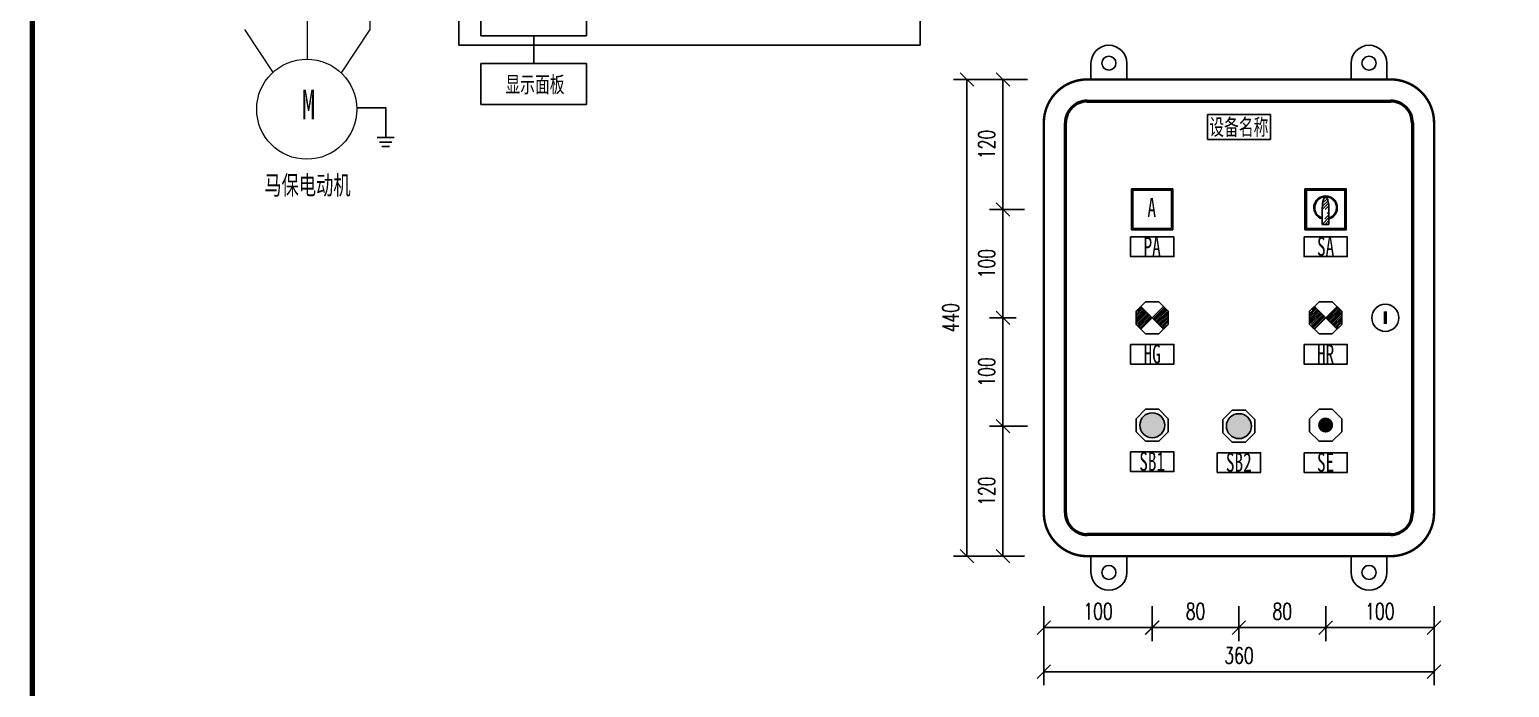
# Model space of a CAD drawing. Header units: millimetres. Extents: x 257344 to 1270023, y 272924 to 540726.
# Drawn here: x 918059 to 945361, y 289603 to 301745 of the extents above; entities that cross this region are included whole.
import ezdxf
from ezdxf.enums import TextEntityAlignment as Align

# ---------------------------------------------------------------- set-up
doc = ezdxf.new("R2010")
doc.units = ezdxf.units.MM
doc.linetypes.add('常规', pattern=[20, 10, 0, 10])
doc.linetypes.add('接地线', pattern=[1460, 500, 500, -200, 60, -200])
for name, color, linetype in [('1', 7, 'Continuous'), ('4', 1, 'Continuous'), ('MX', 3, 'Continuous'), ('TEXT', 4, 'Continuous'), ('动力平面导线层', 3, '常规'), ('动力平面设备层', 1, 'Continuous'), ('图框', 7, 'Continuous'), ('文字', 7, 'Continuous'), ('标注-照明', 7, 'Continuous'), ('电气-接地设计-接地线', 3, '接地线')]:
    doc.layers.add(name, color=color, linetype=linetype)
doc.layers.add('_0', color=7, linetype='Continuous', lineweight=25)
doc.layers.add('SW', color=8, linetype='Continuous', lineweight=20)
doc.styles.add('DIM_FONT', font='txt.shx', dxfattribs={"width": 0.7, "bigfont": 'hzdx.shx'})
doc.styles.add('标准', font='', dxfattribs={"width": 0.667})
doc.styles.get('标准').set_extended_font_data('NSimSun')
doc.dimstyles.new('副本 DIM20', dxfattribs={"dimtxt": 300, "dimasz": 2, "dimexe": 250, "dimexo": 300, "dimgap": 150, "dimtad": 1, "dimdec": 4, "dimlfac": 0.05, "dimzin": 0, "dimdsep": 46, "dimtxsty": 'DIM_FONT', "dimblk1": '_DIMX', "dimblk2": '_DIMX', "dimsah": 1, "dimcen": 0.09, "dimadec": 0, "dimazin": 0, "dimtfac": 1, "dimtdec": 4, "dimtix": 1, "dimtmove": 2, "dimatfit": 3, "dimldrblk": '_DIMX', "dimfxl": 250, "dimtolj": 1, "dimtzin": 0, "dimarcsym": 0})

# ---------------------------------------------------------------- blocks, each defined once
blk = doc.blocks.new('_Oblique')
at = {"color": 0, "linetype": 'ByBlock', "lineweight": -2}
blk.add_line((-0.5, -0.5), (0.5, 0.5), dxfattribs=at)
blk = doc.blocks.new('*D160')
at = {"layer": '1', "color": 3, "linetype": 'ByBlock', "lineweight": -2}
for p, q in [((936090, 300825), (935103, 300825)), ((935353, 300825), (935353, 292025)), ((936090, 292025), (935103, 292025))]:
    blk.add_line(p, q, dxfattribs=at)
at = {"layer": 'Defpoints', "color": 0, "linetype": 'ByBlock'}
for p in [(936390, 300825), (935353, 292025), (936390, 292025)]:
    blk.add_point(p, dxfattribs=at)
at = {"layer": '1', "color": 3, "linetype": 'ByBlock', "lineweight": -2, "xscale": 250, "yscale": 250, "zscale": 250}
for p, rotation in [((935353, 300825), 90), ((935353, 292025), 270)]:
    blk.add_blockref('_Oblique', p, dxfattribs=dict(at, rotation=rotation))
at = {"layer": '1', "color": 7, "linetype": 'ByBlock', "insert": (935053, 296425), "char_height": 300, "attachment_point": 5, "rotation": 90, "style": 'DIM_FONT'}
blk.add_mtext('\\A1;440', dxfattribs=at)
blk = doc.blocks.new('_DIMX')
blk.add_line((-150, 0), (150, 0))
at = {"const_width": 50}
blk.add_lwpolyline([(-70, -70), (70, 70)], dxfattribs=at)
blk = doc.blocks.new('*D161')
at = {"layer": '1', "color": 3, "linetype": 'ByBlock', "lineweight": -2}
for p, q in [((936472, 294425), (935767, 294425)), ((936017, 292025), (936017, 294425)), ((936413, 292025), (935767, 292025))]:
    blk.add_line(p, q, dxfattribs=at)
at = {"layer": 'Defpoints', "color": 0, "linetype": 'ByBlock'}
for p in [(936017, 294425), (936772, 294425), (936713, 292025)]:
    blk.add_point(p, dxfattribs=at)
at = {"layer": '1', "color": 3, "linetype": 'ByBlock', "lineweight": -2, "xscale": 250, "yscale": 250, "zscale": 250}
for p, rotation in [((936017, 294425), 90), ((936017, 292025), 270)]:
    blk.add_blockref('_Oblique', p, dxfattribs=dict(at, rotation=rotation))
at = {"layer": '1', "color": 7, "linetype": 'ByBlock', "insert": (935717, 293225), "char_height": 300, "attachment_point": 5, "rotation": 90, "style": 'DIM_FONT'}
blk.add_mtext('\\A1;120', dxfattribs=at)
blk = doc.blocks.new('*D162')
at = {"layer": '1', "color": 3, "linetype": 'ByBlock', "lineweight": -2}
for p, q in [((936196, 296425), (935767, 296425)), ((936017, 296425), (936017, 294425)), ((936258, 294425), (935767, 294425))]:
    blk.add_line(p, q, dxfattribs=at)
at = {"layer": 'Defpoints', "color": 0, "linetype": 'ByBlock'}
for p in [(936496, 296425), (936017, 294425), (936558, 294425)]:
    blk.add_point(p, dxfattribs=at)
at = {"layer": '1', "color": 3, "linetype": 'ByBlock', "lineweight": -2, "xscale": 250, "yscale": 250, "zscale": 250}
for p, rotation in [((936017, 296425), 90), ((936017, 294425), 270)]:
    blk.add_blockref('_Oblique', p, dxfattribs=dict(at, rotation=rotation))
at = {"layer": '1', "color": 7, "linetype": 'ByBlock', "insert": (935717, 295425), "char_height": 300, "attachment_point": 5, "rotation": 90, "style": 'DIM_FONT'}
blk.add_mtext('\\A1;100', dxfattribs=at)
blk = doc.blocks.new('*D163')
at = {"layer": '1', "color": 3, "linetype": 'ByBlock', "lineweight": -2}
for p, q in [((936196, 298425), (935767, 298425)), ((936017, 298425), (936017, 296425)), ((936258, 296425), (935767, 296425))]:
    blk.add_line(p, q, dxfattribs=at)
at = {"layer": 'Defpoints', "color": 0, "linetype": 'ByBlock'}
for p in [(936496, 298425), (936017, 296425), (936558, 296425)]:
    blk.add_point(p, dxfattribs=at)
at = {"layer": '1', "color": 3, "linetype": 'ByBlock', "lineweight": -2, "xscale": 250, "yscale": 250, "zscale": 250}
for p, rotation in [((936017, 298425), 90), ((936017, 296425), 270)]:
    blk.add_blockref('_Oblique', p, dxfattribs=dict(at, rotation=rotation))
at = {"layer": '1', "color": 7, "linetype": 'ByBlock', "insert": (935717, 297425), "char_height": 300, "attachment_point": 5, "rotation": 90, "style": 'DIM_FONT'}
blk.add_mtext('\\A1;100', dxfattribs=at)
blk = doc.blocks.new('*D164')
at = {"layer": '1', "color": 3, "linetype": 'ByBlock', "lineweight": -2}
for p, q in [((936472, 300825), (935767, 300825)), ((936017, 298425), (936017, 300825)), ((936413, 298425), (935767, 298425))]:
    blk.add_line(p, q, dxfattribs=at)
at = {"layer": 'Defpoints', "color": 0, "linetype": 'ByBlock'}
for p in [(936017, 300825), (936772, 300825), (936713, 298425)]:
    blk.add_point(p, dxfattribs=at)
at = {"layer": '1', "color": 3, "linetype": 'ByBlock', "lineweight": -2, "xscale": 250, "yscale": 250, "zscale": 250}
for p, rotation in [((936017, 300825), 90), ((936017, 298425), 270)]:
    blk.add_blockref('_Oblique', p, dxfattribs=dict(at, rotation=rotation))
at = {"layer": '1', "color": 7, "linetype": 'ByBlock', "insert": (935717, 299625), "char_height": 300, "attachment_point": 5, "rotation": 90, "style": 'DIM_FONT'}
blk.add_mtext('\\A1;120', dxfattribs=at)
blk = doc.blocks.new('*D165')
at = {"layer": '1', "color": 3, "linetype": 'ByBlock', "lineweight": -2}
for p, q in [((940370, 291103), (940370, 290457)), ((941972, 291103), (941972, 290457)), ((940370, 290707), (941972, 290707))]:
    blk.add_line(p, q, dxfattribs=at)
at = {"layer": 'Defpoints', "color": 0, "linetype": 'ByBlock'}
for p in [(940370, 291403), (941972, 291403), (941972, 290707)]:
    blk.add_point(p, dxfattribs=at)
at = {"layer": '1', "color": 3, "linetype": 'ByBlock', "lineweight": -2, "xscale": 250, "yscale": 250, "zscale": 250, "rotation": 180}
blk.add_blockref('_Oblique', (940370, 290707), dxfattribs=at)
at = {"layer": '1', "color": 3, "linetype": 'ByBlock', "lineweight": -2, "xscale": 250, "yscale": 250, "zscale": 250}
blk.add_blockref('_Oblique', (941972, 290707), dxfattribs=at)
at = {"layer": '1', "color": 7, "linetype": 'ByBlock', "insert": (941171, 291007), "char_height": 300, "attachment_point": 5, "style": 'DIM_FONT'}
blk.add_mtext('\\A1;80', dxfattribs=at)
blk = doc.blocks.new('*D166')
at = {"layer": '1', "color": 3, "linetype": 'ByBlock', "lineweight": -2}
for p, q in [((941972, 291103), (941972, 290457)), ((943972, 291103), (943972, 290457)), ((941972, 290707), (943972, 290707))]:
    blk.add_line(p, q, dxfattribs=at)
at = {"layer": 'Defpoints', "color": 0, "linetype": 'ByBlock'}
for p in [(941972, 291403), (943972, 291403), (943972, 290707)]:
    blk.add_point(p, dxfattribs=at)
at = {"layer": '1', "color": 3, "linetype": 'ByBlock', "lineweight": -2, "xscale": 250, "yscale": 250, "zscale": 250, "rotation": 180}
blk.add_blockref('_Oblique', (941972, 290707), dxfattribs=at)
at = {"layer": '1', "color": 3, "linetype": 'ByBlock', "lineweight": -2, "xscale": 250, "yscale": 250, "zscale": 250}
blk.add_blockref('_Oblique', (943972, 290707), dxfattribs=at)
at = {"layer": '1', "color": 7, "linetype": 'ByBlock', "insert": (942972, 291007), "char_height": 300, "attachment_point": 5, "style": 'DIM_FONT'}
blk.add_mtext('\\A1;100', dxfattribs=at)
blk = doc.blocks.new('*D167')
at = {"layer": '1', "color": 3, "linetype": 'ByBlock', "lineweight": -2}
for p, q in [((936772, 291103), (936772, 289642)), ((943972, 291103), (943972, 289642)), ((936772, 289892), (943972, 289892))]:
    blk.add_line(p, q, dxfattribs=at)
at = {"layer": 'Defpoints', "color": 0, "linetype": 'ByBlock'}
for p in [(936772, 291403), (943972, 291403), (943972, 289892)]:
    blk.add_point(p, dxfattribs=at)
at = {"layer": '1', "color": 3, "linetype": 'ByBlock', "lineweight": -2, "xscale": 250, "yscale": 250, "zscale": 250, "rotation": 180}
blk.add_blockref('_Oblique', (936772, 289892), dxfattribs=at)
at = {"layer": '1', "color": 3, "linetype": 'ByBlock', "lineweight": -2, "xscale": 250, "yscale": 250, "zscale": 250}
blk.add_blockref('_Oblique', (943972, 289892), dxfattribs=at)
at = {"layer": '1', "color": 7, "linetype": 'ByBlock', "insert": (940372, 290192), "char_height": 300, "attachment_point": 5, "style": 'DIM_FONT'}
blk.add_mtext('\\A1;360', dxfattribs=at)
blk = doc.blocks.new('*D168')
at = {"layer": '1', "color": 3, "linetype": 'ByBlock', "lineweight": -2}
for p, q in [((936772, 290819), (936772, 290957)), ((938772, 290819), (938772, 290957)), ((936772, 290707), (938772, 290707))]:
    blk.add_line(p, q, dxfattribs=at)
at = {"layer": 'Defpoints', "color": 0, "linetype": 'ByBlock'}
for p in [(936772, 290519), (938772, 290707), (938772, 290519)]:
    blk.add_point(p, dxfattribs=at)
at = {"layer": '1', "color": 3, "linetype": 'ByBlock', "lineweight": -2, "xscale": 250, "yscale": 250, "zscale": 250, "rotation": 180}
blk.add_blockref('_Oblique', (936772, 290707), dxfattribs=at)
at = {"layer": '1', "color": 3, "linetype": 'ByBlock', "lineweight": -2, "xscale": 250, "yscale": 250, "zscale": 250}
blk.add_blockref('_Oblique', (938772, 290707), dxfattribs=at)
at = {"layer": '1', "color": 7, "linetype": 'ByBlock', "insert": (937772, 291007), "char_height": 300, "attachment_point": 5, "style": 'DIM_FONT'}
blk.add_mtext('\\A1;100', dxfattribs=at)
blk = doc.blocks.new('*D169')
at = {"layer": '1', "color": 3, "linetype": 'ByBlock', "lineweight": -2}
for p, q in [((938769, 291103), (938769, 290457)), ((940370, 291103), (940370, 290457)), ((938769, 290707), (940370, 290707))]:
    blk.add_line(p, q, dxfattribs=at)
at = {"layer": 'Defpoints', "color": 0, "linetype": 'ByBlock'}
for p in [(938769, 291403), (940370, 291403), (940370, 290707)]:
    blk.add_point(p, dxfattribs=at)
at = {"layer": '1', "color": 3, "linetype": 'ByBlock', "lineweight": -2, "xscale": 250, "yscale": 250, "zscale": 250, "rotation": 180}
blk.add_blockref('_Oblique', (938769, 290707), dxfattribs=at)
at = {"layer": '1', "color": 3, "linetype": 'ByBlock', "lineweight": -2, "xscale": 250, "yscale": 250, "zscale": 250}
blk.add_blockref('_Oblique', (940370, 290707), dxfattribs=at)
at = {"layer": '1', "color": 7, "linetype": 'ByBlock', "insert": (939570, 291007), "char_height": 300, "attachment_point": 5, "style": 'DIM_FONT'}
blk.add_mtext('\\A1;80', dxfattribs=at)

msp = doc.modelspace()

# ---------------------------------------------------------------- hatches: boundary and pattern name
at = {"linetype": 'ByBlock', "lineweight": 25}
h = msp.add_hatch(dxfattribs=at)
h.set_pattern_fill('ANSI31', color=3, scale=184.8, style=0)
h.set_pattern_definition([(45, (374369.193, 298620.366), (-16.3341666, 16.3341666), [])])
h.paths.add_polyline_path([(938771.55244, 296425.40426), (938562.64876, 296634.6551, 0.1991281417), (938475.87244, 296425.40426, 0.1986966109), (938562.3016, 296216.50058)])
h.paths.add_polyline_path([(938980.80328, 296634.30795), (938771.55244, 296425.40426), (938980.45613, 296216.15342, 0.1991281417), (939067.23244, 296425.40426, 0.1986966109)])
h = msp.add_hatch(dxfattribs=at)
h.set_pattern_fill('ANSI31', color=1, scale=184.8, style=0)
h.set_pattern_definition([(45, (378959.045, 298620.366), (-16.3341666, 16.3341666), [])])
h.paths.add_polyline_path([(941971.55244, 296425.40426), (941762.64876, 296634.6551, 0.1991281417), (941675.87244, 296425.40426, 0.1986966109), (941762.3016, 296216.50058)])
h.paths.add_polyline_path([(942180.80328, 296634.30795), (941971.55244, 296425.40426), (942180.45613, 296216.15342, 0.1991281417), (942267.23244, 296425.40426, 0.1986966109)])
at = {"layer": '文字', "linetype": 'ByBlock', "ltscale": 0.2}
h = msp.add_hatch(dxfattribs=at)
h.set_pattern_fill('ANSI31', color=0, scale=308, style=0)
h.set_pattern_definition([(45, (-2422133.04, 1671398.134), (-27.22361108, 27.22361108), [])])
edge = h.paths.add_edge_path()
edge.add_line((942032.50204, 298146.75472), (942032.50204, 298422.05274))
edge.add_line((941907.79893, 298422.05226), (941907.79893, 298146.75472))
edge.add_arc((941136.11758, 298422.05226), 896.38446, 359.999999999, 366.231131725)
edge.add_arc((941551.93968, 298467.45361), 478.09114, 6.231131718, 14.766974326)
edge.add_arc((941810.83243, 298535.69641), 210.3552, 14.766974337, 32.471625256)
edge.add_arc((941970.15049, 298637.08232), 21.51308, 32.471625271, 90.000000016)
edge.add_arc((941970.15049, 298637.08232), 21.51308, 90.000000007, 147.528374752)
edge.add_arc((942129.46854, 298535.69641), 210.3552, 147.528374742, 165.233025661)
edge.add_arc((942388.36129, 298467.45361), 478.09114, 165.233025662, 173.76886827)
edge.add_arc((942804.18339, 298422.05226), 896.38446, 173.768868275, 180.000000001)
edge.add_line((941907.79893, 298146.75472), (942032.50204, 298146.75472))
at = {"layer": '电气-接地设计-接地线', "linetype": 'ByBlock', "ltscale": 0.2}
h = msp.add_hatch(color=3, dxfattribs=at)
edge = h.paths.add_edge_path()
edge.add_arc((938771.55244, 294440.92187), 230.34819, 0, 360)
h = msp.add_hatch(color=1, dxfattribs=at)
edge = h.paths.add_edge_path()
edge.add_arc((940370.19452, 294425.40426), 230.34819, 0, 360)
h = msp.add_hatch(color=1, dxfattribs=at)
edge = h.paths.add_edge_path()
edge.add_arc((941970.15958, 294445.39756), 138.20891, 0, 360)

# ---------------------------------------------------------------- linework, layer by layer
at = {"color": 0, "linetype": 'ByBlock', "lineweight": 25}
for p, q in [((941907.79893, 298422.05226), (941907.79893, 298146.75472)), ((942032.50204, 298146.75472), (942032.50204, 298422.05274)), ((941907.79893, 298146.75472), (942032.50204, 298146.75472))]:
    msp.add_line(p, q, dxfattribs=at)
at = {"color": 3, "linetype": 'ByBlock', "lineweight": 25}
for p, q in [((938980.80328, 296634.30795), (938562.3016, 296216.50058)), ((938980.45613, 296216.15342), (938562.64876, 296634.6551))]:
    msp.add_line(p, q, dxfattribs=at)
at = {"color": 1, "linetype": 'ByBlock', "lineweight": 25}
for p, q in [((942180.80328, 296634.30795), (941762.3016, 296216.50058)), ((942180.45613, 296216.15342), (941762.64876, 296634.6551))]:
    msp.add_line(p, q, dxfattribs=at)
at = {"color": 252, "linetype": 'ByBlock', "lineweight": 50}
for points in [[(937571.55244, 300425.40426, 0.4142135624), (937171.55244, 300025.40426)], [(943571.55244, 300025.40426, 0.4142135624), (943171.55244, 300425.40426)], [(937171.55244, 292825.40426, 0.4142135624), (937571.55244, 292425.40426)], [(943171.55244, 292425.40426, 0.4142135624), (943571.55244, 292825.40426)]]:
    msp.add_lwpolyline(points, format="xyb", dxfattribs=at)
for points in [[(937571.55244, 300425.40426), (943171.55244, 300425.40426)], [(937171.55244, 292825.40426), (937171.55244, 300025.40426)], [(943571.55244, 300025.40426), (943571.55244, 292825.40426)], [(943171.55244, 292425.40426), (937571.55244, 292425.40426)]]:
    msp.add_lwpolyline(points, dxfattribs=at)
at = {"color": 0, "linetype": 'ByBlock', "lineweight": 25}
for points in [[(939791.91949, 300175.40426), (940951.18539, 300175.40426), (940951.18539, 299719.37816), (939791.91949, 299719.37816)], [(941588.97722, 298803.81279), (942351.41183, 298803.81279), (942351.41183, 298051.54086), (941588.97722, 298051.54086)], [(938372.48845, 297918.57446), (939170.61643, 297918.57446), (939170.61643, 297555.7547), (938372.48845, 297555.7547)], [(941572.48845, 297918.57446), (942370.61643, 297918.57446), (942370.61643, 297555.7547), (941572.48845, 297555.7547)], [(938372.48845, 295934.09464), (939170.61643, 295934.09464), (939170.61643, 295571.27488), (938372.48845, 295571.27488)], [(941572.48845, 295934.09464), (942370.61643, 295934.09464), (942370.61643, 295571.27488), (941572.48845, 295571.27488)], [(938372.48845, 293949.61482), (939170.61643, 293949.61482), (939170.61643, 293586.79506), (938372.48845, 293586.79506)], [(939971.13053, 293934.09721), (940769.25851, 293934.09721), (940769.25851, 293571.27745), (939971.13053, 293571.27745)], [(941572.48845, 293934.09721), (942370.61643, 293934.09721), (942370.61643, 293571.27745), (941572.48845, 293571.27745)]]:
    msp.add_lwpolyline(points, close=True, dxfattribs=at)
at = {"color": 6, "linetype": 'ByBlock', "lineweight": 25}
msp.add_lwpolyline([(938388.97722, 298803.81279), (939151.41183, 298803.81279), (939151.41183, 298051.54086), (938388.97722, 298051.54086)], close=True, dxfattribs=at)
at = {"color": 0, "linetype": 'ByBlock', "lineweight": 25}
msp.add_lwpolyline([(942032.50204, 298422.05226), (942027.20632, 298519.34539), (942014.23969, 298589.31351, 0.077405152), (941988.30015, 298648.6323), (941970.15049, 298658.59539), (941952.00082, 298648.6323), (941926.06128, 298589.31351, 0.0372618705), (941913.09465, 298519.34539), (941907.79893, 298422.05226)], format="xyb", dxfattribs=at)
at = {"color": 3, "linetype": 'ByBlock', "lineweight": 25}
msp.add_lwpolyline([(938649.07778, 296721.08426), (938475.87244, 296547.87893), (938475.87244, 296302.9296), (938649.07778, 296129.72426), (938894.02711, 296129.72426), (939067.23244, 296302.9296), (939067.23244, 296547.87893), (938894.02711, 296721.08426)], close=True, dxfattribs=at)
at = {"color": 1, "linetype": 'ByBlock', "lineweight": 25}
msp.add_lwpolyline([(941849.07778, 296721.08426), (941675.87244, 296547.87893), (941675.87244, 296302.9296), (941849.07778, 296129.72426), (942094.02711, 296129.72426), (942267.23244, 296302.9296), (942267.23244, 296547.87893), (942094.02711, 296721.08426)], close=True, dxfattribs=at)
at = {"color": 3, "linetype": 'ByBlock', "const_width": 64}
msp.add_lwpolyline([(943071.8087, 296545.22492), (943071.8087, 296309.26062)], dxfattribs=at)
at = {"linetype": 'ByBlock', "lineweight": 25}
for points in [[(938649.07778, 294736.60444), (938475.87244, 294563.39911), (938475.87244, 294318.44978), (938649.07778, 294145.24444), (938894.02711, 294145.24444), (939067.23244, 294318.44978), (939067.23244, 294563.39911), (938894.02711, 294736.60444)], [(940247.71986, 294721.08683), (940074.51452, 294547.8815), (940074.51452, 294302.93217), (940247.71986, 294129.72683), (940492.66919, 294129.72683), (940665.87452, 294302.93217), (940665.87452, 294547.8815), (940492.66919, 294721.08683)], [(941849.07778, 294736.60444), (941675.87244, 294563.39911), (941675.87244, 294318.44978), (941849.07778, 294145.24444), (942094.02711, 294145.24444), (942267.23244, 294318.44978), (942267.23244, 294563.39911), (942094.02711, 294736.60444)]]:
    msp.add_lwpolyline(points, close=True, dxfattribs=at)
at = {"color": 0, "linetype": 'ByBlock', "lineweight": 25}
for radius, start, end in [(216.4831, 286.73947867, 253.26052133), (200.7336, 288.09650246, 251.90349754)]:
    msp.add_arc((941970.15049, 298457.86179), radius, start, end, dxfattribs=at)
at = {"color": 3, "linetype": 'ByBlock'}
for start, end in [(90, 270), (270, 90)]:
    msp.add_arc((943071.55244, 296425.40426), 250, start, end, dxfattribs=at)
at = {"layer": '4', "color": 0, "linetype": 'ByBlock'}
for p, q in [((937641.55244, 301125.40426), (937641.55244, 300825.40426)), ((938301.55244, 301125.40426), (938301.55244, 300825.40426)), ((942441.55244, 301125.40426), (942441.55244, 300825.40426)), ((943101.55244, 301125.40426), (943101.55244, 300825.40426)), ((937641.55244, 291725.40426), (937641.55244, 292025.40426)), ((938301.55244, 291725.40426), (938301.55244, 292025.40426)), ((942441.55244, 291725.40426), (942441.55244, 292025.40426)), ((943101.55244, 291725.40426), (943101.55244, 292025.40426))]:
    msp.add_line(p, q, dxfattribs=at)
at = {"layer": '4', "color": 0, "linetype": 'ByBlock', "const_width": 45}
for points in [[(937571.55244, 300825.40426, 0.4142135624), (936771.55244, 300025.40426)], [(943971.55244, 300025.40426, 0.4142135624), (943171.55244, 300825.40426)], [(936771.55244, 292825.40426, 0.4142135624), (937571.55244, 292025.40426)], [(943171.55244, 292025.40426, 0.4142135624), (943971.55244, 292825.40426)]]:
    msp.add_lwpolyline(points, format="xyb", dxfattribs=at)
for points in [[(937571.55244, 300825.40426), (943171.55244, 300825.40426)], [(936771.55244, 292825.40426), (936771.55244, 300025.40426)], [(943971.55244, 300025.40426), (943971.55244, 292825.40426)], [(943171.55244, 292025.40426), (937571.55244, 292025.40426)]]:
    msp.add_lwpolyline(points, dxfattribs=at)
at = {"layer": '4', "color": 0, "linetype": 'ByBlock'}
for centre in [(937971.55244, 301125.40426), (942771.55244, 301125.40426), (937971.55244, 291725.40426), (942771.55244, 291725.40426)]:
    msp.add_circle(centre, 130, dxfattribs=at)
for centre, start, end in [((937971.55244, 301125.40426), 0, 180), ((942771.55244, 301125.40426), 0, 180), ((937971.55244, 291725.40426), 180, 0), ((942771.55244, 291725.40426), 180, 0)]:
    msp.add_arc(centre, 330, start, end, dxfattribs=at)
at = {"layer": '_0', "color": 0, "linetype": 'ByBlock'}
for p, q in [((926386.9623, 301630.38979), (926386.9623, 302386.67612)), ((928333.54768, 301630.38979), (928333.54768, 302386.67612)), ((926386.9623, 301630.38979), (928333.54768, 301630.38979)), ((928333.54768, 301119.43531), (926386.9623, 301119.43531)), ((926386.9623, 300363.14897), (926386.9623, 301119.43531)), ((928333.54768, 300363.14897), (928333.54768, 301119.43531)), ((926386.9623, 300363.14897), (928333.54768, 300363.14897)), ((924096.73724, 300301.72117), (924629.03128, 300301.72117))]:
    msp.add_line(p, q, dxfattribs=at)
at = {"layer": '_0', "linetype": 'ByBlock'}
msp.add_line((924629.03128, 299753.35125), (924629.03128, 300305.73516), dxfattribs=at)
at = {"layer": 'MX', "color": 7, "linetype": 'ByBlock', "lineweight": 20}
for p, q in [((923178.74141, 312358.96405), (923178.74141, 301199.61673)), ((924333.60701, 312358.96405), (924333.60701, 301745.46115)), ((922023.87581, 301745.46115), (922550.13175, 300947.63558)), ((924333.60701, 301745.46115), (923807.35107, 300947.63558))]:
    msp.add_line(p, q, dxfattribs=at)
msp.add_circle((923173.21012, 300275.74081), 923.89248, dxfattribs=at)
at = {"layer": '动力平面导线层', "color": 0}
msp.add_line((927360.25499, 301630.38979), (927360.25499, 301119.43531), dxfattribs=at)
msp.add_lwpolyline([(925979.19352, 304526.90317), (934490.27505, 304526.90317), (934490.27505, 301455.37863), (925979.19352, 301455.37863)], close=True, dxfattribs=at)
at = {"layer": '动力平面设备层', "color": 0, "linetype": 'ByBlock', "lineweight": -3, "ltscale": 100}
for p, q in [((924474.25968, 299753.35125), (924783.80287, 299753.35125)), ((924515.96958, 299669.13678), (924742.09298, 299669.13678)), ((924557.67947, 299584.9223), (924700.38309, 299584.9223))]:
    msp.add_line(p, q, dxfattribs=at)
at = {"layer": '图框', "linetype": 'Continuous', "lineweight": 100, "const_width": 100}
msp.add_lwpolyline([(918108.79781, 285214.48919), (974008.79781, 285214.48919), (974008.79781, 325214.48919), (918108.79781, 325214.48919)], close=True, dxfattribs=at)
at = {"layer": '标注-照明', "color": 6, "linetype": 'ByBlock'}
msp.add_lwpolyline([(938415.33449, 298784.03016), (939124.96649, 298784.03016), (939124.96649, 298074.39816), (938415.33449, 298074.39816)], close=True, dxfattribs=at)
at = {"layer": '标注-照明', "color": 0, "linetype": 'ByBlock'}
msp.add_lwpolyline([(941615.33449, 298784.03016), (942324.96649, 298784.03016), (942324.96649, 298074.39816), (941615.33449, 298074.39816)], close=True, dxfattribs=at)
at = {"layer": '电气-接地设计-接地线', "color": 3, "linetype": 'ByBlock', "ltscale": 0.2}
msp.add_circle((938771.55244, 294440.92187), 230.34819, dxfattribs=at)
at = {"layer": '电气-接地设计-接地线', "color": 1, "linetype": 'ByBlock', "ltscale": 0.2}
msp.add_circle((940370.19452, 294425.40426), 230.34819, dxfattribs=at)

# ---------------------------------------------------------------- texts
at = {"layer": 'SW', "color": 7, "linetype": 'ByBlock', "lineweight": 25, "style": '标准', "width": 0.667}
for s, height, p in [('设备名称', 300, (940368.69431, 299797.14176)), ('A', 350, (938762.39625, 298286.78072)), ('PA', 350, (938770.19452, 297567.9523)), ('SA', 350, (941970.19452, 297567.9523)), ('HG', 350, (938770.19452, 295583.47248)), ('HR', 350, (941970.19452, 295583.47248)), ('SB1', 350, (938770.19452, 293598.99266)), ('SB2', 350, (940368.8366, 293583.47505)), ('SE', 350, (941970.19452, 293583.47505))]:
    msp.add_text(s, height=height, dxfattribs=at).set_placement(p, align=Align.CENTER)
at = {"layer": 'SW', "color": 4, "linetype": 'ByBlock', "lineweight": 25, "style": '标准', "width": 0.667}
msp.add_text('马保电动机', height=350, dxfattribs=at).set_placement((923184.61924, 298699.29596), align=Align.CENTER)
at = {"layer": 'TEXT', "color": 0, "linetype": 'ByBlock', "ltscale": 100, "style": '标准', "width": 0.667}
msp.add_text('显示面板', height=300, dxfattribs=at).set_placement((927383.54768, 300581.47014), align=Align.CENTER)
at = {"layer": 'TEXT', "color": 7, "linetype": 'ByBlock', "ltscale": 100, "style": '标准', "width": 0.667}
msp.add_text('M', height=550, dxfattribs=at).set_placement((923205.94753, 300088.52972), align=Align.CENTER)

# ---------------------------------------------------------------- dimensions: what is measured, and where the dimension line sits
at = {"layer": '1', "color": 0, "linetype": 'ByBlock'}
for base, p1, p2, angle, picture, middle in [((935353.18659, 292025.40426), (936389.71141, 300825.40426), (936389.71141, 292025.40426), 90, '*D160', (935053.18659, 296425.40426)), ((936017.19905, 300825.40426), (936712.82838, 298425.40426), (936771.55244, 300825.40426), 270, '*D164', (935717.19905, 299625.40426)), ((936017.19905, 296425.40426), (936495.8958, 298425.40426), (936557.97341, 296425.40426), 270, '*D163', (935717.19905, 297425.40426)), ((936017.19905, 294425.40426), (936495.8958, 296425.40426), (936557.97341, 294425.40426), 270, '*D162', (935717.19905, 295425.40426)), ((936017.19905, 294425.40426), (936712.82838, 292025.40426), (936771.55244, 294425.40426), 270, '*D161', (935717.19905, 293225.40426))]:
    dim = msp.add_linear_dim(base=base, p1=p1, p2=p2, angle=angle, dimstyle='副本 DIM20', override={"dimasz": 250, "dimblk1": 'Oblique', "dimblk2": 'Oblique'}, dxfattribs=at)
    dim.commit()
    dim.dimension.update_dxf_attribs({"geometry": picture, "text_midpoint": middle})
for base, p1, p2, picture, middle in [((943971.55244, 289891.84911), (936771.55244, 291402.70679), (943971.55244, 291402.70679), '*D167', (940371.55244, 290191.84911)), ((940370.19452, 290707.07747), (938768.8366, 291402.70679), (940370.19452, 291402.70679), '*D169', (939569.51556, 291007.07747)), ((941971.55244, 290707.07747), (940370.19452, 291402.70679), (941971.55244, 291402.70679), '*D165', (941170.87348, 291007.07747)), ((943971.55244, 290707.07747), (941971.55244, 291402.70679), (943971.55244, 291402.70679), '*D166', (942971.55244, 291007.07747)), ((938771.55244, 290707.07747), (936771.55244, 290519.25628), (938771.55244, 290519.25628), '*D168', (937771.55244, 291007.07747))]:
    dim = msp.add_linear_dim(base=base, p1=p1, p2=p2, dimstyle='副本 DIM20', override={"dimasz": 250, "dimblk1": 'Oblique', "dimblk2": 'Oblique'}, dxfattribs=at)
    dim.commit()
    dim.dimension.update_dxf_attribs({"geometry": picture, "text_midpoint": middle})

doc.saveas('drawing.dxf')
